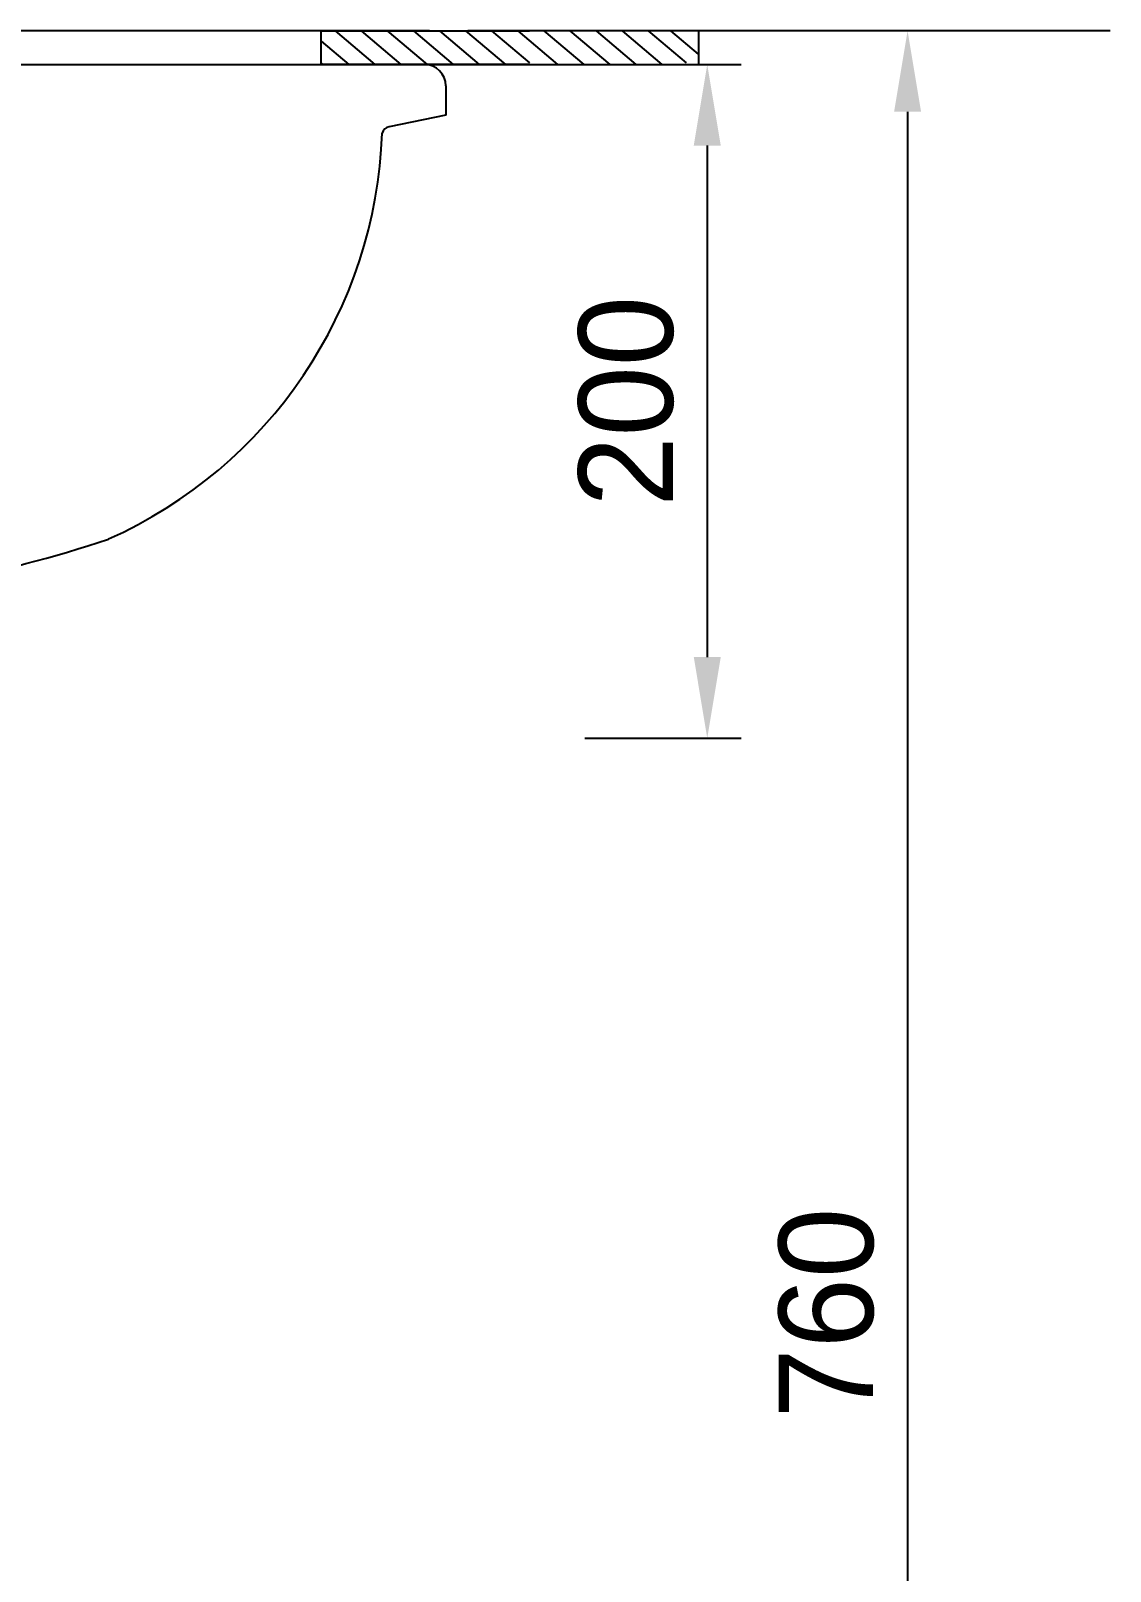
# Model space of a CAD drawing. Header units: millimetres. Extents: x 9401 to 11826, y -521 to 2909.
# Drawn here: x 10384.1 to 10704, y 515 to 971.4 of the extents above; entities that cross this region are included whole.
import ezdxf
from ezdxf.lldxf.tags import DXFTag

# ---------------------------------------------------------------- set-up
doc = ezdxf.new("R2010")
doc.units = ezdxf.units.MM
doc.header["$LTSCALE"] = 0.2
doc.layers.add('002', color=7, linetype='Continuous')
doc.layers.add('LINE', color=7, linetype='Continuous', lineweight=25)
doc.styles.add('h', font='', dxfattribs={"height": 28})
doc.styles.get('h').set_extended_font_data('Haansoft Batang')
tags = doc.linetypes.add('Amconstr', pattern=[9999, 9999, 0]).pattern_tags.tags
tags[6:7] = [DXFTag(74, 4), DXFTag(75, 0), DXFTag(340, '0'), DXFTag(46, 1.0), DXFTag(50, 0.0), DXFTag(44, 0.0), DXFTag(45, 0.0)]
tags[4:5] = [DXFTag(74, 4), DXFTag(75, 0), DXFTag(340, '0'), DXFTag(46, 1.0), DXFTag(50, 0.0), DXFTag(44, 0.0), DXFTag(45, 0.0)]
doc.dimstyles.new('AM_ISO$0', dxfattribs={"dimtxt": 28, "dimasz": 24, "dimexe": 10, "dimexo": 0, "dimgap": 10, "dimtad": 1, "dimdec": 0, "dimdsep": 46, "dimtxsty": 'h', "dimcen": -5, "dimclrd": 256, "dimclre": 256, "dimclrt": 256, "dimadec": 0, "dimazin": 2, "dimtp": 0.1, "dimtm": 0.1, "dimtfac": 0.71, "dimtdec": 0, "dimtmove": 0, "dimatfit": 3, "dimfxl": 0, "dimlwd": -1, "dimlwe": -1, "dimarcsym": 0})

# ---------------------------------------------------------------- blocks, each defined once
blk = doc.blocks.new('*D9')
at = {"layer": 'Defpoints', "color": 0, "linetype": 'Amconstr'}
for p in [(10534.3, 961.45), (10548.3, 761.86), (10584.56, 761.86)]:
    blk.add_point(p, dxfattribs=at)
at = {"layer": 'LINE', "linetype": 'ByBlock'}
for p, q in [((10534.3, 961.45), (10594.56, 961.45)), ((10584.56, 937.45), (10584.56, 785.86)), ((10548.3, 761.86), (10594.56, 761.86))]:
    blk.add_line(p, q, dxfattribs=at)
at = {"layer": 'LINE', "linetype": 'Amconstr'}
for points in [[(10580.56, 937.45), (10588.56, 937.45), (10584.56, 961.45)], [(10580.56, 785.86), (10588.56, 785.86), (10584.56, 761.86)]]:
    blk.add_solid(points, dxfattribs=at)
at = {"layer": 'LINE', "linetype": 'Amconstr', "insert": (10560.56, 861.65), "char_height": 28, "attachment_point": 5, "rotation": 90, "style": 'h'}
blk.add_mtext('200', dxfattribs=at)
blk = doc.blocks.new('*D10')
at = {"layer": 'Defpoints', "color": 0, "linetype": 'Amconstr'}
for p in [(10703.99, 971.45), (10643.93, 211.45), (10703.99, 211.45)]:
    blk.add_point(p, dxfattribs=at)
at = {"layer": 'LINE', "linetype": 'ByBlock'}
for p, q in [((10703.99, 971.45), (10633.93, 971.45)), ((10643.93, 947.45), (10643.93, 235.45)), ((10703.99, 211.45), (10633.93, 211.45))]:
    blk.add_line(p, q, dxfattribs=at)
at = {"layer": 'LINE', "linetype": 'Amconstr'}
for points in [[(10639.93, 947.45), (10647.93, 947.45), (10643.93, 971.45)], [(10639.93, 235.45), (10647.93, 235.45), (10643.93, 211.45)]]:
    blk.add_solid(points, dxfattribs=at)
at = {"layer": 'LINE', "linetype": 'Amconstr', "insert": (10619.93, 591.45), "char_height": 28, "attachment_point": 5, "rotation": 90, "style": 'h'}
blk.add_mtext('760', dxfattribs=at)

msp = doc.modelspace()

# ---------------------------------------------------------------- linework, layer by layer
at = {"color": 7, "linetype": 'Continuous'}
for p, q in [((10480.28, 961.45), (10470.07, 961.45)), ((10506.33, 961.45), (10490.41, 961.45)), ((10507.07, 955.1), (10507.07, 946.45))]:
    msp.add_line(p, q, dxfattribs=at)
msp.add_arc((10500.72, 955.1), 6.35, 0, 90, dxfattribs=at)
at = {"color": 0, "linetype": 'Continuous'}
msp.add_arc((10490.68, 940.51), 2.56, 99.1395, 166.2769, dxfattribs=at)
at = {"layer": '002', "color": 7}
for p, q in [((10502.26, 971.45), (9914.57, 971.45)), ((10470.07, 971.45), (10531.91, 971.45)), ((10490.41, 971.45), (10513.57, 971.45)), ((10703.99, 971.45), (10513.57, 971.45)), ((10581.97, 971.45), (10581.97, 961.45)), ((10531.91, 961.45), (10470.07, 961.45)), ((10506.33, 961.45), (10490.41, 961.45))]:
    msp.add_line(p, q, dxfattribs=at)
for points in [[(10470.07, 968.42), (10478.3, 961.45)], [(10474.23, 971.45), (10486.04, 961.45)], [(10481.97, 971.45), (10493.78, 961.45)], [(10489.7, 971.45), (10501.51, 961.45)], [(10497.44, 971.45), (10509.25, 961.45)], [(10505.18, 971.45), (10516.99, 961.45)], [(10512.91, 971.45), (10524.72, 961.45)], [(10520.65, 971.45), (10531.91, 961.92)], [(10528.39, 971.45), (10540.2, 961.45)], [(10536.12, 971.45), (10547.93, 961.45)], [(10543.86, 971.45), (10555.67, 961.45)], [(10551.6, 971.45), (10563.41, 961.45)], [(10559.33, 971.45), (10571.14, 961.45)], [(10567.07, 971.45), (10578.33, 961.92)], [(10573.67, 971.45), (10581.9, 964.48)], [(10470.07, 961.87), (10470.57, 961.45)]]:
    msp.add_lwpolyline(points, dxfattribs=at)
at = {"layer": 'LINE', "linetype": 'Amconstr'}
for p, q in [((10470.07, 961.45), (10470.07, 971.45)), ((9786.66, 961.45), (10534.3, 961.45)), ((10507.07, 955.18), (10507.07, 946.45)), ((10507.07, 955.1), (10507.07, 946.45))]:
    msp.add_line(p, q, dxfattribs=at)
at = {"layer": 'LINE', "color": 0, "linetype": 'Amconstr'}
msp.add_line((10507.07, 946.45), (10490.27, 943.03), dxfattribs=at)
for centre, radius, start, end in [((10351.32, 945.96), 136.96, 294.0192, 357.9735), ((10282.51, 1193.77), 393.17, 273.582, 288.4707)]:
    msp.add_arc(centre, radius, start, end, dxfattribs=at)

# ---------------------------------------------------------------- dimensions: what is measured, and where the dimension line sits
at = {"layer": 'LINE', "linetype": 'Amconstr'}
dim = msp.add_aligned_dim(p1=(10703.99, 971.45), p2=(10703.99, 211.45), distance=-60.06, dimstyle='AM_ISO$0', dxfattribs=at)
dim.commit()
dim.dimension.update_dxf_attribs({"geometry": '*D10', "text_midpoint": (10619.93, 591.45)})
dim = msp.add_linear_dim(base=(10584.56, 761.86), p1=(10534.3, 961.45), p2=(10548.3, 761.86), angle=90, dimstyle='AM_ISO$0', dxfattribs=at)
dim.commit()
dim.dimension.update_dxf_attribs({"geometry": '*D9', "text_midpoint": (10560.56, 861.65)})

doc.saveas('drawing.dxf')
